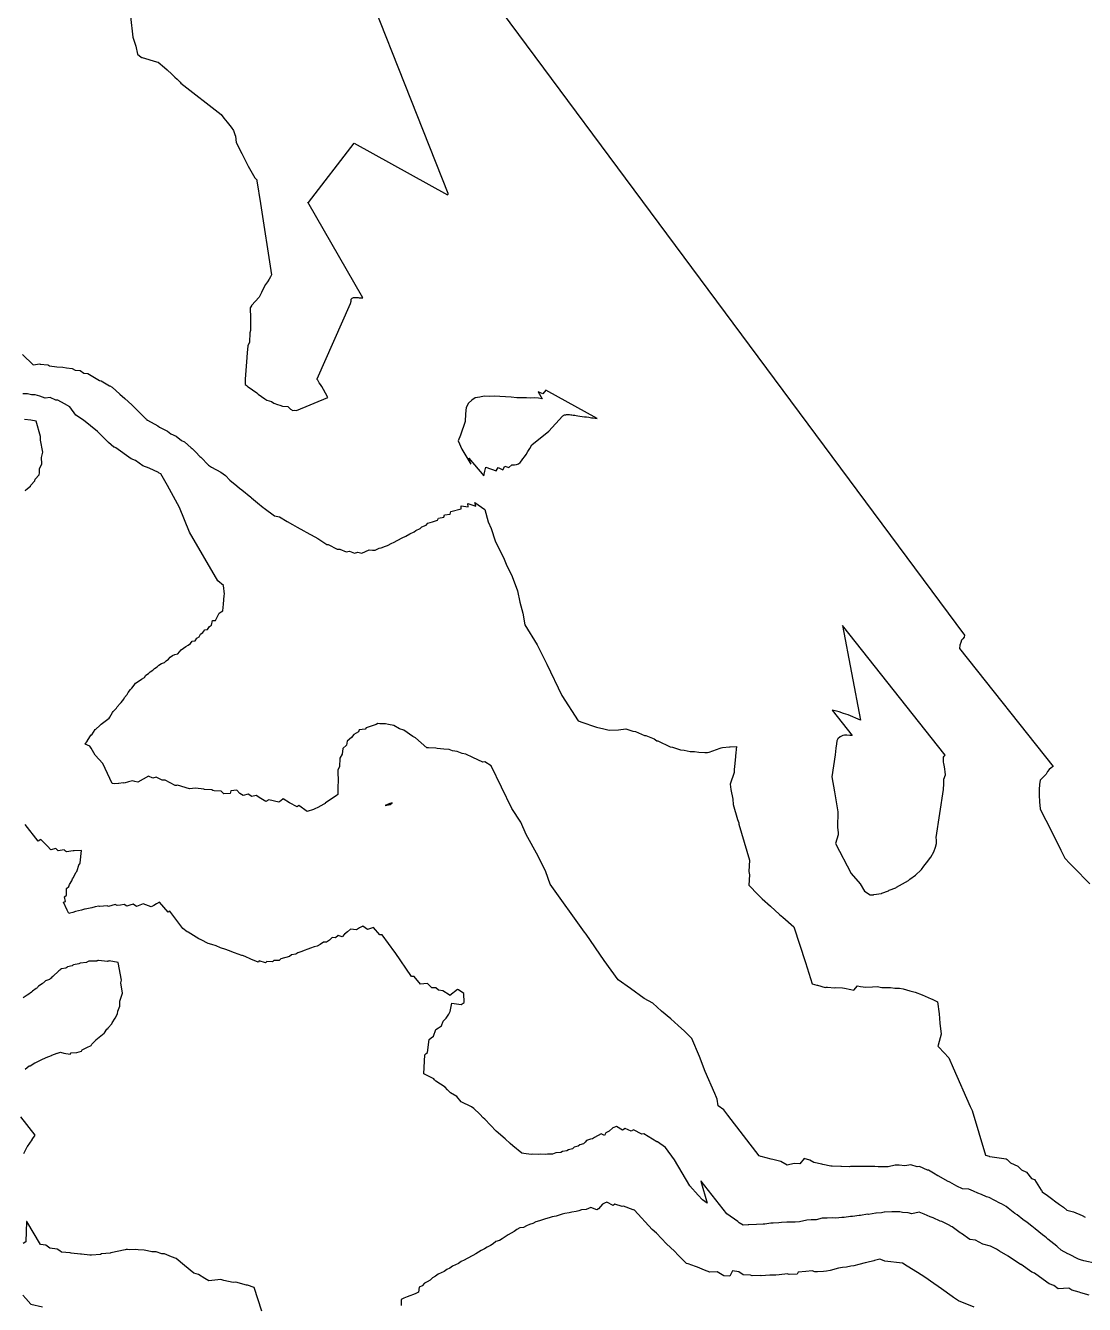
# Model space of a CAD drawing. Header units: metres. Extents: x 706349 to 713144, y 2649082 to 2655455.
# Drawn here: x 707408.8 to 707777.9, y 2652619.1 to 2653064.9 of the extents above; entities that cross this region are included whole.
import ezdxf

# ---------------------------------------------------------------- set-up
doc = ezdxf.new("R2010")
doc.units = ezdxf.units.M
doc.layers.add('C-TOPO-MAJR', color=9, linetype='Continuous')
doc.layers.add('C-TOPO-MINR', color=8, linetype='Continuous')

msp = doc.modelspace()

# ---------------------------------------------------------------- linework, layer by layer
at = {"layer": 'C-TOPO-MAJR', "color": 9, "linetype": 'Continuous', "lineweight": -3, "flags": 128}
msp.add_lwpolyline([(707781.94, 2652633.31), (707777.61, 2652634.3), (707776.52, 2652634.65), (707775.75, 2652634.89), (707772.45, 2652636.67), (707772.13, 2652636.76), (707769.82, 2652638.07), (707768.53, 2652639.16), (707768.39, 2652639.26), (707768.24, 2652639.37), (707765.15, 2652641.87), (707764.67, 2652642.26), (707764.07, 2652642.74), (707763.27, 2652643.39), (707760.71, 2652645.41), (707759.53, 2652646.34), (707757.93, 2652647.63), (707756.4, 2652648.75), (707754.39, 2652650.3), (707753.64, 2652650.83), (707751.34, 2652652.7), (707750.58, 2652653.26), (707748.94, 2652654.2), (707748.64, 2652654.3), (707746.46, 2652655.44), (707744.63, 2652656.36), (707743.7, 2652656.66), (707742.02, 2652657.47), (707740.74, 2652657.91), (707739.22, 2652658.56), (707737.55, 2652659.22), (707735.35, 2652659.38), (707733.43, 2652660.35), (707730.92, 2652661.71), (707730.17, 2652662.05), (707727.09, 2652663.85), (707726.83, 2652663.97), (707725.23, 2652664.87), (707723.48, 2652665.9), (707723.18, 2652665.9), (707720.34, 2652667.12), (707719.58, 2652667.09), (707717.39, 2652667.71), (707715.28, 2652667.37), (707713.36, 2652667.65), (707711.93, 2652667.59), (707709.48, 2652667.06), (707707.82, 2652667.08), (707705.99, 2652667.04), (707704.8, 2652667.16), (707702.7, 2652667.17), (707701.79, 2652667.23), (707699.52, 2652667.18), (707698.88, 2652667.16), (707696.38, 2652667.14), (707695.94, 2652667.1), (707693.2, 2652667.16), (707692.97, 2652667.12), (707689.95, 2652667.27), (707689.92, 2652667.26), (707689.5, 2652667.27), (707686.75, 2652667.9), (707686.34, 2652667.94), (707683.61, 2652668.57), (707682.22, 2652669.39), (707680.19, 2652669.93), (707678.65, 2652668.1), (707676.73, 2652668.22), (707674.25, 2652667.6), (707672.02, 2652668.91), (707669.28, 2652669.6), (707668.65, 2652669.7), (707665.24, 2652670.62), (707665.14, 2652670.64), (707664.5, 2652670.87), (707653.59, 2652685.05), (707652.15, 2652686.94), (707650.22, 2652688.28), (707649.82, 2652690.6), (707649.6, 2652691.21), (707649.01, 2652692.61), (707645.73, 2652700.24), (707643.68, 2652705.51), (707641.05, 2652711.82), (707638.5, 2652714.38), (707636.24, 2652716.35), (707633.72, 2652718.61), (707630.49, 2652721.28), (707627.47, 2652724.08), (707624.42, 2652725.75), (707619.64, 2652729.22), (707615.36, 2652732.29), (707610.45, 2652738.95), (707604.24, 2652748.17), (707603.66, 2652748.83), (707591.63, 2652765.64), (707590.19, 2652769.9), (707587.43, 2652775.34), (707583.35, 2652782.87), (707581.43, 2652787.19), (707578.36, 2652791.91), (707571.09, 2652806.86), (707568.94, 2652808.23), (707568.22, 2652808.15), (707564.69, 2652809.76), (707562.28, 2652810.94), (707560.98, 2652811.13), (707559.27, 2652811.86), (707557.64, 2652812.05), (707556.48, 2652812.51), (707554.58, 2652812.69), (707552.25, 2652812.85), (707551.78, 2652813.01), (707549.21, 2652813.11), (707549.15, 2652813.13), (707548.64, 2652813.11), (707544.71, 2652816.56), (707543.76, 2652817.04), (707540.68, 2652819.24), (707539.15, 2652819.77), (707537.16, 2652820.95), (707535.34, 2652821.28), (707534.24, 2652821.49), (707532.35, 2652821.53), (707531.55, 2652821.57), (707530.97, 2652821.27), (707527.57, 2652820.08), (707527.17, 2652819.6), (707525.11, 2652819.37), (707524.88, 2652818.69), (707523.2, 2652817.78), (707522.39, 2652816.68), (707520.95, 2652815.42), (707520.71, 2652814.05), (707519.42, 2652812.88), (707519.22, 2652810.9), (707518.34, 2652809.47), (707518.23, 2652806.5), (707517.64, 2652805.41), (707517.79, 2652800.9), (707517.64, 2652800.26), (707517.65, 2652796.81), (707517.09, 2652796.4), (707517.08, 2652796.38), (707515.15, 2652795.14), (707515.12, 2652795.09), (707513.27, 2652793.84), (707513.23, 2652793.75), (707511.3, 2652792.69), (707511.16, 2652792.53), (707509.15, 2652791.66), (707507.02, 2652790.9), (707507.01, 2652790.9), (707506.92, 2652790.88), (707504.11, 2652793.01), (707503.49, 2652792.56), (707500.79, 2652793.93), (707498.56, 2652795.31), (707497.84, 2652794.67), (707497.08, 2652794.21), (707493.6, 2652794.96), (707492.6, 2652794.38), (707490.77, 2652795.4), (707489.23, 2652796.5), (707487.71, 2652796.1), (707486.37, 2652797.01), (707484.67, 2652796.54), (707483.54, 2652797.2), (707482.41, 2652798.41), (707480.35, 2652798.08), (707480.1, 2652797.23), (707477.94, 2652797.13), (707477.05, 2652798), (707474.58, 2652798.08), (707474.12, 2652798.28), (707473.74, 2652798.43), (707471.19, 2652798.55), (707470.94, 2652798.65), (707468.08, 2652799), (707468.01, 2652799.02), (707465.92, 2652798.8), (707461.77, 2652800.09), (707461.37, 2652800.02), (707460.92, 2652799.95), (707457.46, 2652801.88), (707456.48, 2652801.79), (707454.31, 2652802.89), (707453.15, 2652802.5), (707451.7, 2652803.19), (707447.96, 2652801.16), (707446.89, 2652801.41), (707446.14, 2652801.62), (707444.65, 2652801.23), (707443.2, 2652800.81), (707442.82, 2652800.87), (707441.35, 2652800.65), (707441.16, 2652800.69), (707439.7, 2652800.59), (707439.65, 2652800.59), (707438.99, 2652800.63), (707435.75, 2652807.64), (707433.06, 2652810.58), (707431.64, 2652812.95), (707431.21, 2652813.72), (707429.55, 2652814.37), (707430.39, 2652815.59), (707430.44, 2652815.63), (707431.73, 2652817.59), (707431.87, 2652817.69), (707433.06, 2652819.5), (707433.27, 2652819.65), (707434.68, 2652820.92), (707434.93, 2652821.1), (707435.14, 2652821.35), (707437.95, 2652823.48), (707438.18, 2652823.76), (707439.09, 2652825.38), (707439.38, 2652825.73), (707440.48, 2652826.9), (707440.73, 2652827.39), (707441.74, 2652828.54), (707442.1, 2652828.94), (707443.05, 2652830.08), (707443.36, 2652830.67), (707444.25, 2652831.75), (707444.59, 2652832.39), (707445.41, 2652833.43), (707445.89, 2652833.93), (707446.68, 2652834.92), (707447.09, 2652835.65), (707448.05, 2652836.25), (707449.28, 2652837.07), (707450.24, 2652837.65), (707450.7, 2652838.43), (707451.64, 2652839.01), (707452.23, 2652839.57), (707453.17, 2652840.16), (707453.76, 2652840.73), (707454.69, 2652841.33), (707455.29, 2652841.93), (707456.17, 2652842.52), (707457.27, 2652842.8), (707457.83, 2652843.4), (707458.69, 2652844.04), (707459.27, 2652844.67), (707460.09, 2652845.27), (707460.85, 2652845.62), (707461.92, 2652845.87), (707462.48, 2652846.54), (707463.07, 2652847.25), (707464.67, 2652848.46), (707465.45, 2652848.88), (707466.27, 2652849.48), (707466.85, 2652850.25), (707467.89, 2652850.46), (707468.46, 2652851.28), (707469.27, 2652851.85), (707469.85, 2652852.72), (707470.63, 2652853.28), (707471.25, 2652854.22), (707472.27, 2652854.37), (707472.88, 2652855.35), (707473.65, 2652855.88), (707473.98, 2652857.49), (707474.97, 2652857.54), (707476.32, 2652860.08), (707476.95, 2652860.49), (707477.59, 2652860.9), (707477.76, 2652863.19), (707477.99, 2652866.25), (707478.14, 2652866.62), (707477.76, 2652869.72), (707475.78, 2652871.3), (707465.92, 2652888.29), (707462.53, 2652896.84), (707458.28, 2652904.56), (707456, 2652908.6), (707455.38, 2652908.9), (707455.1, 2652909.08), (707451.88, 2652910.6), (707449.75, 2652911.46), (707447.19, 2652913.21), (707445.61, 2652913.83), (707440.32, 2652917.67), (707439.84, 2652917.88), (707439.53, 2652917.96), (707437.78, 2652919.49), (707433.93, 2652923.38), (707429.01, 2652927.33), (707426.38, 2652929.01), (707424.26, 2652931.98), (707422.37, 2652932.98), (707420.02, 2652934.24), (707419.42, 2652934.3), (707417.4, 2652935.25), (707415.69, 2652935.01), (707413.76, 2652935.67), (707412.22, 2652936.15), (707410.84, 2652936.19), (707409.53, 2652936.5), (707407.9, 2652936.54)], dxfattribs=at)
at = {"layer": 'C-TOPO-MINR', "color": 8, "linetype": 'Continuous', "lineweight": -3, "flags": 128}
for points, elevation in [([(707471.11, 2653209.41), (707736.06, 2652852.39), (707735.96, 2652851.66), (707735.52, 2652851.13), (707735.03, 2652850.6), (707734.76, 2652849.79), (707734.43, 2652848.93), (707734.38, 2652847.73), (707766.96, 2652806.58), (707766.24, 2652806.15), (707765.6, 2652805.56), (707765.05, 2652804.81), (707764.59, 2652803.88), (707762.5, 2652801.8), (707762.19, 2652800.34), (707762.12, 2652798.58), (707762.07, 2652796.58), (707762.18, 2652794.26), (707762.44, 2652791.9), (707763.31, 2652790.16), (707765.55, 2652785.68), (707769.7, 2652777.39), (707771.08, 2652774.65), (707772.78, 2652772.78), (707773.26, 2652772.32), (707774.08, 2652771.54), (707779.7, 2652765.73)], 4), ([(707445.4, 2653068.03), (707446.22, 2653060.85), (707447.24, 2653057.68), (707447.79, 2653054.84), (707449.06, 2653053.83), (707449.23, 2653053.79), (707449.44, 2653053.73), (707454.46, 2653052.17), (707454.99, 2653052.14), (707457.22, 2653050.23), (707458.22, 2653049.47), (707459.82, 2653047.94), (707460.89, 2653046.91), (707461.66, 2653046.18), (707462.22, 2653045.55), (707462.65, 2653045.15), (707462.97, 2653044.77), (707476.94, 2653033.83), (707477.98, 2653032.63), (707479.13, 2653031.2), (707480.43, 2653029.5), (707481.29, 2653028.27), (707481.71, 2653026.9), (707481.95, 2653026.37), (707482.2, 2653024.06), (707484.23, 2653020.23), (707486.46, 2653015.86), (707488.76, 2653011.79), (707489.07, 2653011.5), (707489.39, 2653011.11), (707489.39, 2653010.77), (707490.68, 2653002.82), (707494.59, 2652978.01), (707494.16, 2652977.31), (707493.7, 2652976.49), (707493.18, 2652975.53), (707492.4, 2652974.56), (707491.76, 2652973.3), (707491.05, 2652971.87), (707490.24, 2652970.24), (707487.62, 2652967.28), (707487.59, 2652967.25), (707487.56, 2652967.22), (707487.13, 2652966.43), (707487.2, 2652962.91), (707487.27, 2652958.58), (707486.96, 2652957.71), (707486.86, 2652954.48), (707486.29, 2652953.2), (707486.11, 2652950.84), (707485.87, 2652947.62), (707485.75, 2652946.18), (707485.36, 2652941.62), (707485.33, 2652941.26), (707485.35, 2652939.77), (707486.08, 2652939.26), (707486.19, 2652939.11), (707486.36, 2652938.94), (707489.37, 2652936.84), (707489.91, 2652936.42), (707492.17, 2652934.74), (707492.93, 2652934.34), (707494.48, 2652933.79), (707495.35, 2652933.27), (707496.6, 2652932.74), (707497.47, 2652932.5), (707498.37, 2652932.17), (707500.28, 2652932.13), (707501.19, 2652931.17), (707501.94, 2652930.73), (707502.61, 2652930.81), (707503.21, 2652930.64), (707514.16, 2652935.26), (707513.4, 2652936.76), (707512.66, 2652938.04), (707512.06, 2652939.01), (707511.57, 2652939.78), (707511.2, 2652940.38), (707510.89, 2652940.85), (707510.66, 2652941.22), (707510.51, 2652941.51), (707510.41, 2652941.74), (707522.05, 2652968.03), (707522.29, 2652968.76), (707522.31, 2652969.17), (707522.35, 2652969.51), (707522.48, 2652969.73), (707522.65, 2652969.89), (707522.83, 2652970.01), (707523.07, 2652970.06), (707523.31, 2652970.1), (707523.6, 2652970.09), (707523.86, 2652970.11), (707524.15, 2652970.09), (707524.45, 2652970.07), (707524.75, 2652970.05), (707525.05, 2652970.02), (707525.33, 2652970.01), (707525.56, 2652970.02), (707525.81, 2652970.01), (707526.01, 2652970.01), (707526.21, 2652970), (707526.4, 2652969.97), (707507.24, 2653003.26), (707507.44, 2653003.17), (707523.33, 2653023.92), (707555.84, 2653005.9), (707556.11, 2653006.05), (707556.11, 2653006.38), (707515.15, 2653110.03)], 4), ([(707407.79, 2652950.24), (707411.42, 2652946.61), (707413.81, 2652946.94), (707413.89, 2652946.9), (707416.53, 2652946.64), (707416.82, 2652946.49), (707417.2, 2652946.29), (707419.71, 2652945.97), (707421.86, 2652945.74), (707423.13, 2652945.51), (707425.09, 2652945.35), (707426.14, 2652944.73), (707427.82, 2652944.58), (707429.18, 2652943.72), (707430.52, 2652943.63), (707432.21, 2652942.49), (707434.54, 2652941.13), (707435.21, 2652941.07), (707438.07, 2652939.28), (707438.2, 2652939.27), (707438.96, 2652938.78), (707441.73, 2652936.44), (707443.37, 2652934.82), (707445.89, 2652932.68), (707450.74, 2652927.84), (707450.93, 2652927.68), (707451.02, 2652927.61), (707451.29, 2652927.3), (707454.88, 2652925.33), (707455.51, 2652924.89), (707458.26, 2652923.5), (707459.48, 2652922.6), (707461.35, 2652921.69), (707463.12, 2652920.27), (707464.2, 2652919.76), (707466.53, 2652917.65), (707466.88, 2652917.5), (707468.19, 2652916.18), (707469.61, 2652914.61), (707469.93, 2652914.39), (707472.62, 2652911.66), (707473.6, 2652910.95), (707476.9, 2652909.24), (707478.47, 2652907.99), (707480.02, 2652906.44), (707482.45, 2652904.43), (707483.44, 2652903.58), (707484.19, 2652903.01), (707487.28, 2652900.47), (707487.58, 2652900.27), (707489.68, 2652898.48), (707491.62, 2652896.91), (707491.98, 2652896.68), (707495.57, 2652893.95), (707497.29, 2652893.64), (707499.97, 2652892.02), (707501.81, 2652891.01), (707503.44, 2652890.06), (707505.84, 2652888.78), (707506.66, 2652888.33), (707509.67, 2652886.69), (707510.63, 2652886.12), (707513.85, 2652884.04), (707514.34, 2652884.02), (707517.47, 2652882.33), (707518.34, 2652882.4), (707520.6, 2652881.4), (707521.7, 2652881.61), (707523.43, 2652880.97), (707524.68, 2652881.32), (707526.02, 2652880.98), (707528.58, 2652882.13), (707529.7, 2652882.04), (707530.62, 2652882.02), (707532.03, 2652882.68), (707532.81, 2652882.77), (707534.27, 2652883.46), (707534.99, 2652883.61), (707536.44, 2652884.44), (707537.1, 2652884.68), (707538.59, 2652885.45), (707540.07, 2652886.25), (707541.31, 2652886.89), (707542.78, 2652887.7), (707544.31, 2652888.44), (707544.88, 2652888.85), (707546.4, 2652889.6), (707546.93, 2652890.13), (707548.5, 2652890.75), (707549.01, 2652891.38), (707550.64, 2652891.93), (707552.4, 2652892.44), (707552.77, 2652893.14), (707554.6, 2652893.53), (707554.88, 2652894.37), (707556.81, 2652894.57), (707557.02, 2652895.54), (707560.66, 2652896.36), (707560.68, 2652897.43), (707563.05, 2652897.09), (707562.91, 2652898.3), (707565.76, 2652897.32), (707565.42, 2652898.62), (707568.86, 2652896.24), (707570.04, 2652891.86), (707571.1, 2652889.54), (707572.5, 2652885.31), (707575.6, 2652878.84), (707576.28, 2652877.1), (707578.46, 2652872.83), (707580.22, 2652867.78), (707581.04, 2652863.94), (707582.15, 2652860.08), (707582.89, 2652855.97), (707587.19, 2652849.04), (707590.52, 2652842.23), (707595.72, 2652831.33), (707601.39, 2652822.52), (707603.1, 2652821.9), (707603.44, 2652821.79), (707606.76, 2652820.61), (707607.83, 2652820.33), (707610.35, 2652819.69), (707612.21, 2652819.3), (707615.47, 2652819.39), (707617.99, 2652819.75), (707620.48, 2652818.87), (707621.38, 2652818.81), (707624.58, 2652817.44), (707624.96, 2652817.46), (707627.89, 2652816.28), (707628.84, 2652815.56), (707628.98, 2652815.58), (707629.17, 2652815.55), (707633.45, 2652813.4), (707634.29, 2652813.35), (707637.12, 2652812.37), (707638.39, 2652812.35), (707640.42, 2652811.81), (707642.02, 2652811.85), (707643.45, 2652811.62), (707645.55, 2652811.52), (707646.47, 2652811.44), (707647.13, 2652811.55), (707650.86, 2652813.05), (707651.32, 2652813.13), (707651.67, 2652813.26), (707654.18, 2652813.45), (707654.35, 2652813.51), (707656.55, 2652813.53), (707656.31, 2652810.36), (707656.22, 2652810.09), (707655.9, 2652806.5), (707655.85, 2652805.67), (707655.79, 2652804.56), (707654.37, 2652800.46), (707654.62, 2652798.61), (707655.31, 2652795.2), (707655.5, 2652793.36), (707656.97, 2652788.18), (707657.41, 2652787), (707657.46, 2652786.45), (707660.25, 2652777.04), (707661.11, 2652773.9), (707660.86, 2652769.99), (707661.09, 2652768.83), (707660.93, 2652765.21), (707664.15, 2652761.84), (707665.55, 2652760.53), (707668.47, 2652757.93), (707671.57, 2652754.97), (707672.74, 2652754.06), (707676.64, 2652750.76), (707680.6, 2652738.24), (707683, 2652730.81), (707684.64, 2652730.33), (707684.79, 2652730.33), (707687.55, 2652729.57), (707687.9, 2652729.66), (707688.28, 2652729.67), (707690.73, 2652729.5), (707691.27, 2652729.53), (707693.53, 2652729.4), (707694.28, 2652729.33), (707696.5, 2652728.87), (707697.53, 2652728.64), (707698.76, 2652730.18), (707699.8, 2652729.93), (707701.73, 2652729.67), (707704.01, 2652729.82), (707705.67, 2652729.89), (707707.21, 2652729.58), (707708.7, 2652729.61), (707710.26, 2652729.59), (707711.74, 2652729.34), (707713.44, 2652729.34), (707714.72, 2652729.12), (707717.01, 2652728.41), (707718, 2652728.21), (707718.9, 2652727.89), (707721.29, 2652727.05), (707724.51, 2652725.61), (707724.77, 2652725.51), (707726.7, 2652724.59), (707727.28, 2652720.34), (707727.49, 2652717.17), (707727.9, 2652713.3), (707726.92, 2652709.45), (707726.92, 2652709.32), (707726.74, 2652709.07), (707727.06, 2652708.88), (707727.12, 2652708.78), (707730.6, 2652705.08), (707732.09, 2652701.55), (707738.1, 2652688.11), (707738.78, 2652686.68), (707743.37, 2652671.18), (707744.71, 2652670.74), (707744.81, 2652670.69), (707744.93, 2652670.61), (707750.58, 2652669.9), (707750.93, 2652669.6), (707751.41, 2652669.15), (707752.14, 2652668.49), (707754.71, 2652667.32), (707755.93, 2652666.01), (707757.73, 2652665.23), (707759.45, 2652663.05), (707760.44, 2652662.67), (707762.78, 2652658.95), (707762.89, 2652658.91), (707763.18, 2652658.37), (707765.01, 2652657.05), (707766.84, 2652655.68), (707767.46, 2652655.16), (707769.17, 2652653.96), (707770.62, 2652653.04), (707771.76, 2652652.01), (707774.1, 2652651.36), (707777.04, 2652650.09), (707778.08, 2652649.56)], 2), ([(707408.8, 2652902.69), (707408.95, 2652903.03), (707410.54, 2652904.3), (707410.69, 2652904.71), (707412.08, 2652906.2), (707412.22, 2652906.77), (707413.52, 2652908.23), (707413.62, 2652909.02), (707413.63, 2652910.31), (707414.52, 2652912.08), (707414.33, 2652914.26), (707414.79, 2652916.13), (707413.99, 2652920.32), (707414.08, 2652921.59), (707412.52, 2652926.97), (707410.69, 2652927.28), (707408.45, 2652927.52)], -2), ([(707779.52, 2652622.27), (707776.59, 2652623.11), (707776.06, 2652623.42), (707773.49, 2652624.1), (707772.39, 2652624.76), (707768.77, 2652624.58), (707767.2, 2652625.75), (707765.59, 2652626.28), (707763.47, 2652627.84), (707760.47, 2652629.97), (707759.54, 2652630.36), (707755.79, 2652632.96), (707755.54, 2652633.07), (707754.13, 2652634.04), (707751.7, 2652635.59), (707751.24, 2652635.92), (707748.28, 2652637.62), (707747.21, 2652638.38), (707745.12, 2652639.46), (707742.42, 2652640.14), (707739.95, 2652641.55), (707737.92, 2652641.76), (707735.06, 2652643.8), (707734.53, 2652644.08), (707731.76, 2652646.17), (707731.22, 2652646.43), (707731.14, 2652646.47), (707728.18, 2652647.96), (707727.64, 2652648.17), (707725.1, 2652649.33), (707724.1, 2652649.64), (707721.98, 2652650.59), (707720.32, 2652651.26), (707717.76, 2652650.72), (707716.42, 2652651.06), (707714.44, 2652651.19), (707713.56, 2652651.33), (707711.2, 2652651.37), (707710.75, 2652651.41), (707708.18, 2652651.2), (707708.09, 2652651.2), (707707.18, 2652651.05), (707705.33, 2652650.87), (707705.2, 2652650.88), (707702.57, 2652650.5), (707702.26, 2652650.51), (707699.83, 2652650.07), (707699.36, 2652650.09), (707697.03, 2652649.7), (707696.39, 2652649.74), (707694.18, 2652649.38), (707693.37, 2652649.41), (707691.22, 2652649.22), (707690.22, 2652649.27), (707688.23, 2652649.2), (707686.46, 2652649.16), (707684.32, 2652648.57), (707682.6, 2652648.53), (707681.15, 2652648.49), (707678.54, 2652647.87), (707677.04, 2652647.81), (707675.34, 2652647.74), (707674.11, 2652647.78), (707672.3, 2652647.61), (707671.32, 2652647.59), (707669.36, 2652647.38), (707668.56, 2652647.39), (707666.46, 2652647.12), (707665.88, 2652647.1), (707663.6, 2652646.92), (707660.88, 2652646.83), (707660.7, 2652646.83), (707658.91, 2652646.78), (707657.57, 2652647.52), (707657.03, 2652647.98), (707653.25, 2652650.68), (707644.28, 2652662.02), (707644.23, 2652662.07), (707646.38, 2652654.4), (707644.7, 2652655.59), (707643.3, 2652657.14), (707640.33, 2652660.4), (707635.01, 2652669.45), (707631.81, 2652673.75), (707629.07, 2652675.8), (707628.79, 2652675.72), (707624.33, 2652678.62), (707623.67, 2652678.39), (707620.76, 2652679.94), (707619.92, 2652679.52), (707617.82, 2652680.4), (707616.85, 2652679.89), (707614.74, 2652681.16), (707613.56, 2652680.6), (707612.2, 2652679.5), (707611.09, 2652678.87), (707610.64, 2652677.93), (707609.4, 2652678.6), (707607.08, 2652677.24), (707606.47, 2652676.8), (707605.69, 2652676.71), (707604.38, 2652676.22), (707603.88, 2652675.64), (707603.28, 2652675.13), (707602.01, 2652674.68), (707601.4, 2652674.24), (707600.04, 2652673.88), (707599.46, 2652673.39), (707598.06, 2652673.03), (707597.46, 2652672.65), (707595.94, 2652672.39), (707595.35, 2652672.05), (707593.67, 2652671.9), (707593.11, 2652671.67), (707592.52, 2652671.5), (707590.7, 2652671.51), (707590.2, 2652671.4), (707588.17, 2652671.44), (707587.77, 2652671.39), (707585.47, 2652671.48), (707585, 2652671.36), (707582.46, 2652671.72), (707581.74, 2652671.83), (707578.62, 2652674.39), (707577.71, 2652675.21), (707576.01, 2652676.77), (707572.85, 2652679.49), (707568.87, 2652683.63), (707568.26, 2652684.18), (707567.2, 2652685.37), (707565.07, 2652687.38), (707564.23, 2652687.96), (707560.63, 2652689.74), (707559.09, 2652691.55), (707556.95, 2652692.87), (707555.84, 2652693.94), (707555.03, 2652694.82), (707551.8, 2652696.94), (707551.37, 2652697.4), (707551.07, 2652697.69), (707547.61, 2652699.46), (707547.97, 2652706.14), (707548.4, 2652706.55), (707548.87, 2652706.97), (707549.46, 2652711.39), (707550.24, 2652711.99), (707551.05, 2652712.61), (707551.79, 2652714.88), (707552.77, 2652715.54), (707553.77, 2652716.21), (707554.37, 2652717.87), (707555.38, 2652718.86), (707556.38, 2652720.28), (707556.79, 2652721.17), (707557.44, 2652724.1), (707560.62, 2652723.64), (707561.67, 2652724.38), (707561.61, 2652727.47), (707559.68, 2652728.72), (707559.32, 2652728.89), (707556.7, 2652726.81), (707556.47, 2652726.97), (707554.28, 2652728.4), (707552.71, 2652728.67), (707551.82, 2652729.41), (707550.38, 2652729.51), (707548.89, 2652730.94), (707547.68, 2652730.86), (707546.5, 2652730.77), (707544.22, 2652733.45), (707543.31, 2652733.44), (707537.66, 2652741.73), (707537.64, 2652741.74), (707537.53, 2652741.93), (707533.11, 2652747.9), (707532.3, 2652747.9), (707530.08, 2652750.46), (707527.97, 2652749.78), (707526.38, 2652751), (707525.23, 2652750.39), (707524.22, 2652749.65), (707522.07, 2652749.91), (707520.97, 2652749), (707520, 2652748.12), (707519.11, 2652747.27), (707517.79, 2652747.67), (707516.83, 2652746.83), (707515.7, 2652746.99), (707514.7, 2652746.12), (707513.71, 2652745.36), (707512.62, 2652745.32), (707511.54, 2652744.6), (707510.43, 2652743.93), (707509.39, 2652743.79), (707508.14, 2652743.24), (707507.25, 2652742.94), (707505.93, 2652742.44), (707505.11, 2652742.11), (707503.69, 2652741.68), (707502.98, 2652741.23), (707501.48, 2652740.9), (707500.82, 2652740.43), (707497.77, 2652739.53), (707497.21, 2652739.02), (707495.33, 2652739.03), (707494.85, 2652738.54), (707492.89, 2652738.67), (707492.49, 2652738.18), (707490.2, 2652738.82), (707489.92, 2652738.45), (707487.35, 2652739.44), (707485.39, 2652740.32), (707484.38, 2652740.7), (707484.21, 2652740.74), (707481.62, 2652741.68), (707479.58, 2652742.47), (707478.61, 2652742.76), (707476.79, 2652743.43), (707475.2, 2652744.06), (707473.72, 2652744.54), (707472.51, 2652744.92), (707470.06, 2652746.23), (707469.21, 2652746.54), (707465.45, 2652748.9), (707465.18, 2652748.99), (707463.58, 2652750.17), (707459.09, 2652756.2), (707458.51, 2652755.77), (707455.45, 2652759.29), (707454.48, 2652758.71), (707453.53, 2652758.16), (707452.62, 2652757.63), (707449.77, 2652758.75), (707448.6, 2652758.31), (707447.54, 2652757.76), (707446.33, 2652758.61), (707445.17, 2652758.22), (707444.07, 2652757.89), (707443.15, 2652758.45), (707441.95, 2652758.23), (707440.71, 2652758.17), (707440.08, 2652758.48), (707437.78, 2652757.84), (707437.26, 2652758.04), (707436, 2652757.91), (707434.71, 2652757.77), (707434.34, 2652757.9), (707433.1, 2652757.64), (707431.91, 2652757.33), (707430.74, 2652757.1), (707429.62, 2652756.82), (707429.37, 2652756.87), (707428.34, 2652756.55), (707427.28, 2652756.3), (707426.24, 2652756.01), (707425.24, 2652755.7), (707424.2, 2652755.45), (707423.9, 2652755.37), (707423.36, 2652756.54), (707422.1, 2652759.37), (707422.7, 2652759.56), (707422.43, 2652761.21), (707423.08, 2652761.7), (707423.04, 2652763.06), (707423.04, 2652764.12), (707423.95, 2652764.79), (707424.19, 2652765.51), (707424.96, 2652766.75), (707425.23, 2652767.39), (707425.49, 2652767.93), (707426.31, 2652769.68), (707426.64, 2652769.98), (707427.48, 2652772.51), (707427.71, 2652772.72), (707427.87, 2652773.01), (707428.28, 2652777.3), (707425.74, 2652777.15), (707425.45, 2652777.23), (707423.14, 2652776.83), (707422.78, 2652777.11), (707422.23, 2652777.55), (707420.19, 2652777.19), (707419.33, 2652777.97), (707417.67, 2652777.53), (707416.41, 2652778.84), (707414.15, 2652781.18), (707413.27, 2652780.53), (707408.71, 2652786.36)], -2), ([(707408.67, 2652701.06), (707410.07, 2652702.24), (707410.46, 2652702.32), (707412, 2652703.3), (707412.35, 2652703.37), (707414, 2652704.25), (707414.27, 2652704.32), (707415.95, 2652705.2), (707417.82, 2652705.92), (707417.96, 2652705.96), (707419.89, 2652706.66), (707419.93, 2652706.68), (707421, 2652707.04), (707422.17, 2652706.67), (707424.31, 2652706.29), (707424.7, 2652706.76), (707426.67, 2652706.95), (707428.37, 2652707.39), (707428.56, 2652707.87), (707430.12, 2652708.61), (707431.67, 2652709.35), (707431.86, 2652709.78), (707433.2, 2652711.06), (707433.34, 2652711.31), (707436.26, 2652713.64), (707436.32, 2652713.76), (707437.18, 2652715.03), (707437.6, 2652715.42), (707437.61, 2652715.46), (707438.9, 2652716.95), (707438.95, 2652717.2), (707440.04, 2652718.86), (707440.91, 2652720.43), (707440.99, 2652721.34), (707441.64, 2652723.01), (707441.64, 2652724.85), (707442.18, 2652726.25), (707442.56, 2652727.54), (707442.06, 2652731.19), (707442.24, 2652732.1), (707441.05, 2652738.23), (707438.01, 2652738.84), (707437.91, 2652738.81), (707437.8, 2652738.79), (707437.7, 2652738.76), (707437.6, 2652738.73), (707437.5, 2652738.71), (707437.4, 2652738.68), (707434.22, 2652738.98), (707434.04, 2652738.93), (707433.86, 2652738.87), (707433.69, 2652738.81), (707433.52, 2652738.75), (707430.85, 2652738.74), (707430.65, 2652738.64), (707430.43, 2652738.55), (707430.23, 2652738.45), (707430.04, 2652738.33), (707427.84, 2652738.09), (707427.61, 2652737.95), (707427.38, 2652737.83), (707425.52, 2652737.51), (707425.26, 2652737.34), (707425.02, 2652737.17), (707423.42, 2652736.74), (707423.15, 2652736.54), (707422.86, 2652736.36), (707421.31, 2652736.06), (707421.02, 2652735.84), (707420.73, 2652735.59), (707420.43, 2652735.35), (707418.3, 2652733.37), (707418, 2652733.14), (707417.72, 2652732.88), (707417.45, 2652732.64), (707417.2, 2652732.39), (707415.78, 2652731.91), (707415.53, 2652731.66), (707415.02, 2652731.25), (707414.79, 2652731.04), (707414.57, 2652730.82), (707413.34, 2652730), (707413.13, 2652729.78), (707412.93, 2652729.57), (707412.72, 2652729.37), (707412.52, 2652729.18), (707411.28, 2652728.29), (707411.07, 2652728.12), (707410.86, 2652727.96), (707409.58, 2652727.06), (707409.35, 2652726.9), (707408.01, 2652725.93)], -4), ([(707408.17, 2652671.65), (707409.43, 2652673.98), (707409.54, 2652674.18), (707411.07, 2652676.5), (707411.13, 2652676.57), (707412.15, 2652678.14), (707407.13, 2652684.44)], -4), ([(707739.4, 2652618.14), (707736.32, 2652619.43), (707735.93, 2652619.59), (707734.03, 2652620.33), (707732.2, 2652621.55), (707731.82, 2652621.84), (707728.06, 2652624.52), (707726.91, 2652625.32), (707725.33, 2652626.38), (707722.19, 2652628.59), (707719.64, 2652630.26), (707716.08, 2652632.4), (707714.46, 2652633.5), (707708.36, 2652634.12), (707708.02, 2652634.3), (707706.62, 2652634.83), (707704.74, 2652634.38), (707704.5, 2652634.34), (707702.04, 2652633.69), (707701.46, 2652633.61), (707699.3, 2652633.05), (707697.54, 2652632.6), (707696.48, 2652632.49), (707694.95, 2652632.11), (707693.56, 2652632), (707692.2, 2652631.75), (707689.24, 2652630.95), (707687.98, 2652630.74), (707686.92, 2652630.61), (707684.81, 2652630.51), (707683.93, 2652630.47), (707682.98, 2652630.86), (707680.72, 2652630.55), (707678.1, 2652630.3), (707677.7, 2652629.63), (707674.97, 2652629.49), (707674.57, 2652629.68), (707674.35, 2652629.71), (707671.52, 2652629.46), (707671.46, 2652629.46), (707670.37, 2652629.35), (707668.36, 2652629.3), (707668.22, 2652629.3), (707665.25, 2652629.11), (707664.89, 2652629.16), (707662.09, 2652629.11), (707661.46, 2652629.25), (707658.88, 2652629.38), (707657.38, 2652630.49), (707655.25, 2652630.81), (707654.3, 2652628.91), (707652.17, 2652629.02), (707649.87, 2652630.5), (707647.28, 2652630.3), (707645.43, 2652631.09), (707643, 2652632.08), (707642.36, 2652632.27), (707639.74, 2652633.24), (707639.19, 2652633.42), (707636.26, 2652636.32), (707634.98, 2652637.69), (707632.18, 2652640.24), (707628.73, 2652643.96), (707627.2, 2652645.17), (707621.11, 2652651.91), (707620.7, 2652652.09), (707620.63, 2652652.13), (707620.58, 2652652.1), (707617.17, 2652653.35), (707616.75, 2652653.29), (707614.18, 2652654.04), (707613.66, 2652653.61), (707611.41, 2652654.8), (707610.63, 2652654.37), (707609.88, 2652654.01), (707608.55, 2652652.41), (707607.92, 2652652.07), (707605.85, 2652652.85), (707605.02, 2652652.51), (707604.21, 2652652.18), (707602.56, 2652652.04), (707601.67, 2652651.74), (707600.77, 2652651.48), (707599.21, 2652651.25), (707598.25, 2652650.99), (707596.81, 2652650.79), (707595.79, 2652650.55), (707593.77, 2652649.9), (707592.38, 2652649.64), (707591.32, 2652649.3), (707590.03, 2652648.97), (707588.96, 2652648.61), (707587.91, 2652648.2), (707586.7, 2652647.83), (707585.63, 2652647.35), (707584.44, 2652647), (707583.38, 2652646.47), (707582.32, 2652645.95), (707581.11, 2652645.77), (707580.06, 2652645.19), (707579.07, 2652644.56), (707578.03, 2652643.97), (707577.03, 2652643.31), (707575.95, 2652642.68), (707574.96, 2652641.99), (707574.02, 2652641.34), (707572.76, 2652641), (707571.83, 2652640.27), (707570.89, 2652639.61), (707569.72, 2652639.1), (707568.79, 2652638.44), (707567.65, 2652637.91), (707566.72, 2652637.31), (707565.79, 2652636.71), (707564.68, 2652636.14), (707562.72, 2652635.11), (707561.65, 2652634.53), (707560.68, 2652634.01), (707559.67, 2652633.38), (707558.67, 2652632.91), (707557.65, 2652632.43), (707556.69, 2652631.79), (707555.65, 2652631.3), (707554.72, 2652630.62), (707553.65, 2652630.15), (707552.58, 2652629.65), (707551.73, 2652628.91), (707550.68, 2652628.39), (707549.88, 2652627.53), (707548.84, 2652627.02), (707547.81, 2652626.53), (707547.07, 2652625.62), (707546.06, 2652625.14), (707545.8, 2652623.35), (707544.9, 2652622.94), (707543.99, 2652622.53), (707542.74, 2652622.13), (707541.79, 2652621.7), (707540.7, 2652621.28), (707539.69, 2652620.86), (707539.71, 2652618.68)], -4), ([(707491.21, 2652616.73), (707488.48, 2652624.98), (707486.23, 2652625.82), (707486.06, 2652625.81), (707485.83, 2652625.85), (707482.13, 2652626.9), (707481.14, 2652626.79), (707477.98, 2652627.4), (707476.83, 2652627.83), (707472.74, 2652627.35), (707471.3, 2652628.18), (707469.1, 2652629.57), (707467.51, 2652629.98), (707464.16, 2652632.7), (707461.29, 2652635.09), (707459.71, 2652635.69), (707457.22, 2652636.68), (707456.28, 2652636.7), (707454.3, 2652637.38), (707452.78, 2652637.39), (707451.28, 2652637.79), (707450.2, 2652638.06), (707448.1, 2652638.1), (707447.31, 2652638.22), (707444.89, 2652638.16), (707444.33, 2652638.23), (707443.89, 2652638.22), (707443.53, 2652638.18), (707438.57, 2652637.06), (707438.33, 2652636.99), (707435.29, 2652636.69), (707434.96, 2652636.52), (707431.82, 2652636.26), (707431.81, 2652636.25), (707431.79, 2652636.24), (707431.24, 2652636.22), (707428.3, 2652636.62), (707428.15, 2652636.62), (707427.97, 2652636.66), (707424.7, 2652636.94), (707424.32, 2652637.06), (707421.4, 2652637.34), (707420.73, 2652637.75), (707419.82, 2652638.31), (707417.27, 2652638.73), (707415.92, 2652639.81), (707414.05, 2652639.93), (707409.21, 2652648.01), (707409.09, 2652648), (707408.9, 2652640.86), (707407.94, 2652640.33)], -4), ([(707407.9, 2652622.27), (707408.88, 2652621.2), (707410.69, 2652619.23), (707414.69, 2652618.21)], -4)]:
    msp.add_lwpolyline(points, dxfattribs=dict(at, elevation=elevation))
for points, elevation in [([(707590.15, 2652937.82), (707589.12, 2652936.48), (707587.43, 2652937.24), (707588.83, 2652934.8), (707587.57, 2652934.98), (707586.28, 2652935.06), (707584.96, 2652935.04), (707583.38, 2652935.07), (707581.83, 2652935.05), (707580.06, 2652935.11), (707578.07, 2652935.3), (707576.11, 2652935.45), (707574.16, 2652935.57), (707572.24, 2652935.67), (707570.55, 2652935.59), (707568.67, 2652935.63), (707567.13, 2652935.35), (707565.53, 2652935.05), (707564.35, 2652934.26), (707563.25, 2652933.23), (707562.39, 2652931.79), (707562.14, 2652929.55), (707562.01, 2652926.91), (707560.44, 2652922.14), (707559.54, 2652920.1), (707560.85, 2652917.22), (707561.17, 2652916.62), (707563.97, 2652911.95), (707563.33, 2652914.03), (707568.57, 2652907.94), (707568.93, 2652909.59), (707569.23, 2652910.89), (707572.81, 2652909.7), (707573.58, 2652910.85), (707575.12, 2652910.05), (707575.92, 2652911.33), (707577.2, 2652910.86), (707578.25, 2652911.77), (707579.2, 2652911.77), (707579.96, 2652911.92), (707580.62, 2652912.12), (707581.15, 2652912.6), (707581.67, 2652913.09), (707582.16, 2652913.84), (707582.69, 2652914.52), (707583.25, 2652915.4), (707583.87, 2652916.37), (707584.54, 2652917.46), (707585.28, 2652918.67), (707591.22, 2652923.45), (707595.91, 2652928.67), (707596.09, 2652928.83), (707596.27, 2652928.95), (707596.45, 2652929.06), (707596.66, 2652929.13), (707596.87, 2652929.19), (707597.09, 2652929.22), (707597.34, 2652929.24), (707597.62, 2652929.24), (707598.13, 2652929.28), (707598.43, 2652929.28), (707598.82, 2652929.22), (707599.24, 2652929.17), (707599.71, 2652929.1), (707600.21, 2652929.03), (707600.77, 2652928.94), (707601.33, 2652928.88), (707602.02, 2652928.77), (707602.81, 2652928.64), (707603.58, 2652928.53), (707604.32, 2652928.44), (707605.13, 2652928.33), (707606.04, 2652928.19), (707606.67, 2652928.13), (707607.35, 2652928.03), (707608.08, 2652927.89), (707590.15, 2652937.82)], 2), ([(707690.44, 2652806.87), (707689.79, 2652803.03), (707690.76, 2652797.8), (707691.92, 2652790.85), (707691.82, 2652785.47), (707692.03, 2652783.5), (707692.01, 2652782.79), (707691.15, 2652779.74), (707696.55, 2652769.29), (707699.74, 2652765.75), (707701.21, 2652763.12), (707703.25, 2652761.85), (707704.39, 2652761.89), (707704.43, 2652761.96), (707707.13, 2652762.28), (707707.26, 2652762.47), (707709.64, 2652763.29), (707709.81, 2652763.47), (707712.13, 2652764.31), (707712.33, 2652764.55), (707716.59, 2652766.89), (707716.8, 2652767.11), (707716.97, 2652767.29), (707719, 2652768.77), (707720.99, 2652770.62), (707721.14, 2652770.71), (707721.87, 2652771.83), (707722.83, 2652773.08), (707724.36, 2652775.02), (707725.33, 2652776.91), (707725.96, 2652778.5), (707726.32, 2652779.8), (707726.36, 2652780.93), (707726.17, 2652781.86), (707728.8, 2652798.6), (707728.9, 2652800.54), (707728.92, 2652802.14), (707729.49, 2652803.71), (707729.36, 2652804.79), (707729.2, 2652805.7), (707729.07, 2652806.45), (707728.96, 2652807.09), (707728.87, 2652807.64), (707728.8, 2652808.11), (707728.75, 2652808.52), (707728.71, 2652808.88), (707728.7, 2652809.19), (707728.71, 2652809.45), (707728.71, 2652809.69), (707728.76, 2652809.89), (707729.04, 2652810.16), (707729.1, 2652810.29), (707729.17, 2652810.39), (707729.26, 2652810.47), (707729.35, 2652810.52), (707693.54, 2652855.75), (707699.81, 2652822.8), (707695.57, 2652824.58), (707693.89, 2652825.12), (707692.36, 2652825.61), (707690.97, 2652826.03), (707689.98, 2652826.21), (707696.96, 2652817.37), (707696.13, 2652817.39), (707695.09, 2652817.5), (707694.28, 2652817.5), (707693.63, 2652817.43), (707693.16, 2652817.22), (707692.74, 2652816.93), (707691.87, 2652816.21), (707691.59, 2652815.54), (707691.43, 2652814.45), (707691.21, 2652812.97), (707690.94, 2652810.64), (707690.44, 2652806.87)], 2), ([(707535.74, 2652793.7), (707534.18, 2652792.97), (707535.89, 2652793.36), (707535.9, 2652793.4), (707536.59, 2652793.99), (707535.74, 2652793.7)], -2)]:
    msp.add_lwpolyline(points, close=True, dxfattribs=dict(at, elevation=elevation))

doc.saveas('drawing.dxf')
